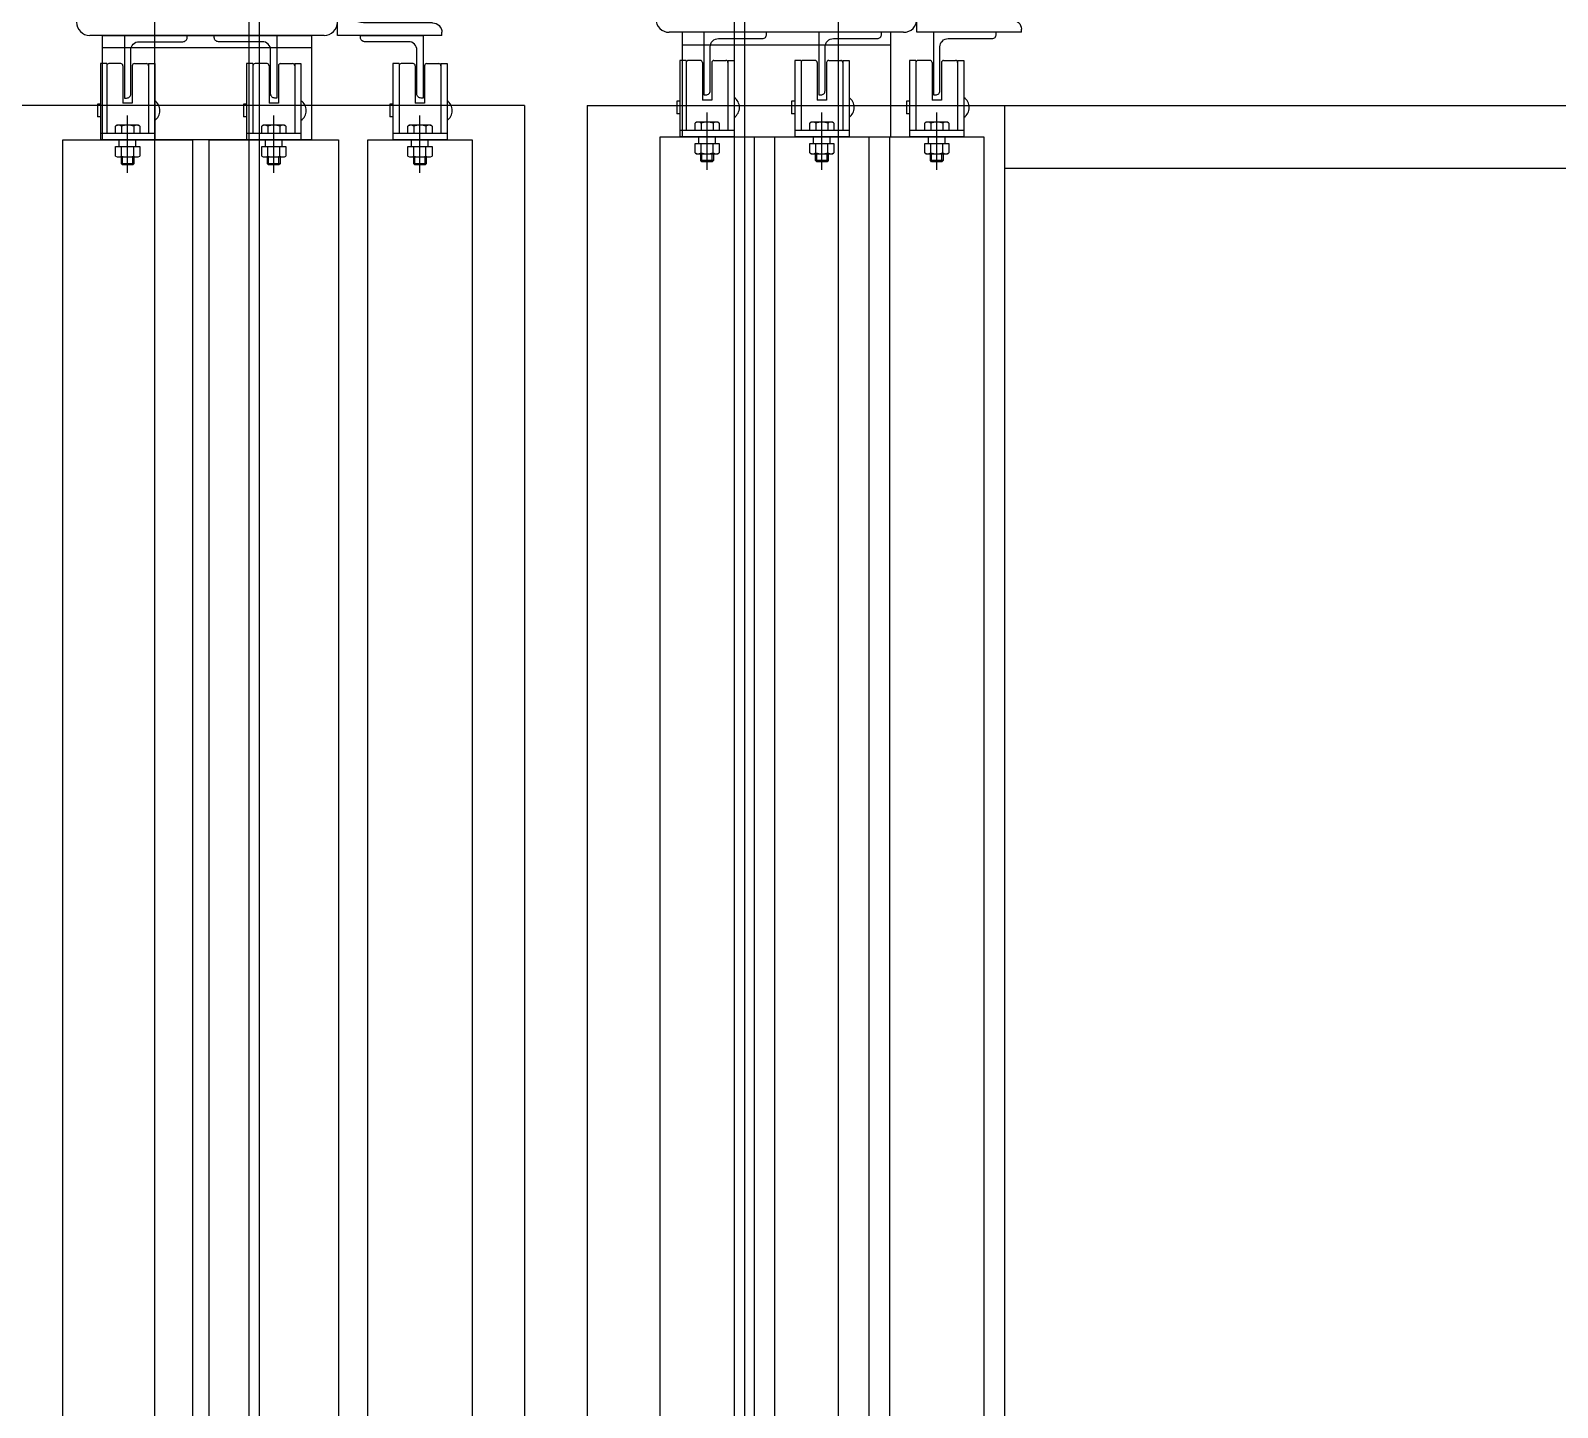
# Model space of a CAD drawing. Header units: millimetres. Extents: x -47382 to 204618, y -51045 to 127155.
# Drawn here: x 135784 to 136515, y 27278 to 27938 of the extents above; entities that cross this region are included whole.
import ezdxf

# ---------------------------------------------------------------- set-up
doc = ezdxf.new("R2010")
doc.units = ezdxf.units.MM
doc.header["$LTSCALE"] = 300
doc.header["$MEASUREMENT"] = 0
doc.layers.get('0').update_dxf_attribs({"linetype": 'CONTINUOUS'})
doc.layers.add('A-DETL-PEN8', color=8, linetype='CONTINUOUS')

# ---------------------------------------------------------------- blocks, each defined once
blk = doc.blocks.new('L50x6')
for p, q in [((0, 50), (1.5, 50)), ((0, 50), (0, 0)), ((6, 45.5), (6, 12.5)), ((0, 0), (50, 0)), ((12.5, 6), (45.5, 6)), ((50, 1.5), (50, 0))]:
    blk.add_line(p, q)
for centre, radius, start, end in [((1.5, 45.5), 4.5, 0, 90), ((12.5, 12.5), 6.5, 180, 270), ((45.5, 1.5), 4.5, 0, 90)]:
    blk.add_arc(centre, radius, start, end)
blk = doc.blocks.new('G$C69974227')
at = {"layer": 'A-DETL-PEN8'}
for p, q in [((913.27, 386.94, 51500), (913.27, 4028.94, 51500)), ((958.27, 4028.94, 51500), (958.27, 386.94, 51500)), ((963.27, 4028.94, 51500), (963.27, 386.94, 51500)), ((1190.77, 3685.44, 51500), (1190.77, 385.44, 51500)), ((1195.77, 3685.44, 51500), (1195.77, 385.44, 51500)), ((1240.77, 385.44, 51500), (1240.77, 3685.44, 51500)), ((888.27, 3513.94, 51500), (888.27, 3563.94, 51500)), ((888.27, 3563.94, 51500), (988.27, 3563.94, 51500)), ((988.27, 3563.94, 51500), (988.27, 3513.94, 51500)), ((1165.77, 3565.44, 51500), (1165.77, 3515.44, 51500)), ((1265.77, 3565.44, 51500), (1165.77, 3565.44, 51500)), ((1265.77, 3515.44, 51500), (1265.77, 3565.44, 51500)), ((988.27, 3557.94, 51500), (888.27, 3557.94, 51500)), ((1165.77, 3559.44, 51500), (1265.77, 3559.44, 51500)), ((890.27, 3550.44, 51500), (887.27, 3550.44, 51500)), ((887.27, 3550.44, 51500), (887.27, 3513.94, 51500)), ((890.27, 3550.44, 51500), (890.27, 3516.94, 51500)), ((897.02, 3550.44, 51500), (891.27, 3550.44, 51500)), ((898.02, 3549.44, 51500), (898.02, 3531.44, 51500)), ((902.52, 3549.44, 51500), (902.52, 3531.44, 51500)), ((903.52, 3550.44, 51500), (909.27, 3550.44, 51500)), ((910.27, 3550.44, 51500), (913.27, 3550.44, 51500)), ((910.27, 3550.44, 51500), (910.27, 3516.94, 51500)), ((913.27, 3550.44, 51500), (913.27, 3513.94, 51500)), ((957.27, 3550.44, 51500), (957.27, 3513.94, 51500)), ((960.27, 3550.44, 51500), (957.27, 3550.44, 51500)), ((960.27, 3550.44, 51500), (960.27, 3516.94, 51500)), ((967.02, 3550.44, 51500), (961.27, 3550.44, 51500)), ((968.02, 3549.44, 51500), (968.02, 3531.44, 51500)), ((972.52, 3549.44, 51500), (972.52, 3531.44, 51500)), ((973.52, 3550.44, 51500), (979.27, 3550.44, 51500)), ((980.27, 3550.44, 51500), (980.27, 3516.94, 51500)), ((980.27, 3550.44, 51500), (983.27, 3550.44, 51500)), ((983.27, 3550.44, 51500), (983.27, 3513.94, 51500)), ((1030.27, 3550.44, 51500), (1027.27, 3550.44, 51500)), ((1027.27, 3550.44, 51500), (1027.27, 3513.94, 51500)), ((1030.27, 3550.44, 51500), (1030.27, 3516.94, 51500)), ((1037.02, 3550.44, 51500), (1031.27, 3550.44, 51500)), ((1038.02, 3549.44, 51500), (1038.02, 3531.44, 51500)), ((1042.52, 3549.44, 51500), (1042.52, 3531.44, 51500)), ((1043.52, 3550.44, 51500), (1049.27, 3550.44, 51500)), ((1050.27, 3550.44, 51500), (1053.27, 3550.44, 51500)), ((1050.27, 3550.44, 51500), (1050.27, 3516.94, 51500)), ((1053.27, 3550.44, 51500), (1053.27, 3513.94, 51500)), ((1167.77, 3551.94, 51500), (1164.77, 3551.94, 51500)), ((1164.77, 3551.94, 51500), (1164.77, 3515.44, 51500)), ((1167.77, 3551.94, 51500), (1167.77, 3518.44, 51500)), ((1174.52, 3551.94, 51500), (1168.77, 3551.94, 51500)), ((1175.52, 3550.94, 51500), (1175.52, 3532.94, 51500)), ((1180.02, 3550.94, 51500), (1180.02, 3532.94, 51500)), ((1181.02, 3551.94, 51500), (1186.77, 3551.94, 51500)), ((1187.77, 3551.94, 51500), (1190.77, 3551.94, 51500)), ((1187.77, 3551.94, 51500), (1187.77, 3518.44, 51500)), ((1190.77, 3551.94, 51500), (1190.77, 3515.44, 51500)), ((1219.77, 3551.94, 51500), (1219.77, 3515.44, 51500)), ((1222.77, 3551.94, 51500), (1219.77, 3551.94, 51500)), ((1222.77, 3551.94, 51500), (1222.77, 3518.44, 51500)), ((1229.52, 3551.94, 51500), (1223.77, 3551.94, 51500)), ((1230.52, 3550.94, 51500), (1230.52, 3532.94, 51500)), ((1235.02, 3550.94, 51500), (1235.02, 3532.94, 51500)), ((1236.02, 3551.94, 51500), (1241.77, 3551.94, 51500)), ((1242.77, 3551.94, 51500), (1242.77, 3518.44, 51500)), ((1242.77, 3551.94, 51500), (1245.77, 3551.94, 51500)), ((1245.77, 3551.94, 51500), (1245.77, 3515.44, 51500)), ((1277.77, 3551.94, 51500), (1274.77, 3551.94, 51500)), ((1274.77, 3551.94, 51500), (1274.77, 3515.44, 51500)), ((1277.77, 3551.94, 51500), (1277.77, 3518.44, 51500)), ((1284.52, 3551.94, 51500), (1278.77, 3551.94, 51500)), ((1285.52, 3550.94, 51500), (1285.52, 3532.94, 51500)), ((1290.02, 3550.94, 51500), (1290.02, 3532.94, 51500)), ((1291.02, 3551.94, 51500), (1296.77, 3551.94, 51500)), ((1297.77, 3551.94, 51500), (1297.77, 3518.44, 51500)), ((1297.77, 3551.94, 51500), (1300.77, 3551.94, 51500)), ((1300.77, 3551.94, 51500), (1300.77, 3515.44, 51500)), ((1163.27, 3532.44, 51500), (1163.27, 3526.44, 51500)), ((1164.77, 3532.44, 51500), (1163.27, 3532.44, 51500)), ((1180.02, 3532.94, 51500), (1175.52, 3532.94, 51500)), ((1219.77, 3532.44, 51500), (1218.27, 3532.44, 51500)), ((1218.27, 3532.44, 51500), (1218.27, 3526.44, 51500)), ((1235.02, 3532.94, 51500), (1230.52, 3532.94, 51500)), ((1274.77, 3532.44, 51500), (1273.27, 3532.44, 51500)), ((1273.27, 3532.44, 51500), (1273.27, 3526.44, 51500)), ((1290.02, 3532.94, 51500), (1285.52, 3532.94, 51500)), ((1090.27, 3530.44, 51500), (844.27, 3530.44, 51500)), ((887.27, 3530.94, 51500), (885.77, 3530.94, 51500)), ((885.77, 3530.94, 51500), (885.77, 3524.94, 51500)), ((887.27, 3524.94, 51500), (885.77, 3524.94, 51500)), ((902.52, 3531.44, 51500), (898.02, 3531.44, 51500)), ((900.27, 3498.11, 51500), (900.27, 3525.58, 51500)), ((957.27, 3530.94, 51500), (955.77, 3530.94, 51500)), ((955.77, 3530.94, 51500), (955.77, 3524.94, 51500)), ((957.27, 3524.94, 51500), (955.77, 3524.94, 51500)), ((972.52, 3531.44, 51500), (968.02, 3531.44, 51500)), ((970.27, 3498.11, 51500), (970.27, 3525.58, 51500)), ((1027.27, 3530.94, 51500), (1025.77, 3530.94, 51500)), ((1025.77, 3530.94, 51500), (1025.77, 3524.94, 51500)), ((1027.27, 3524.94, 51500), (1025.77, 3524.94, 51500)), ((1042.52, 3531.44, 51500), (1038.02, 3531.44, 51500)), ((1040.27, 3498.11, 51500), (1040.27, 3525.58, 51500)), ((1090.27, 3530.44, 51500), (1090.27, 470.44, 51500)), ((1120.27, 3530.44, 51500), (1120.27, 470.44, 51500)), ((1120.27, 3530.44, 51500), (6349.27, 3530.44, 51500)), ((1164.77, 3526.44, 51500), (1163.27, 3526.44, 51500)), ((1177.77, 3499.61, 51500), (1177.77, 3527.08, 51500)), ((1219.77, 3526.44, 51500), (1218.27, 3526.44, 51500)), ((1232.77, 3499.61, 51500), (1232.77, 3527.08, 51500)), ((1274.77, 3526.44, 51500), (1273.27, 3526.44, 51500)), ((1287.77, 3499.61, 51500), (1287.77, 3527.08, 51500)), ((1320.27, 3530.44, 51500), (1320.27, 470.44, 51500)), ((895.27, 3520.94, 51500), (894.5, 3520.49, 51500)), ((895.27, 3520.94, 51500), (894.5, 3520.49, 51500)), ((894.5, 3516.94, 51500), (894.5, 3520.49, 51500)), ((894.5, 3516.94, 51500), (894.5, 3520.49, 51500)), ((905.27, 3520.94, 51500), (895.27, 3520.94, 51500)), ((905.27, 3520.94, 51500), (895.27, 3520.94, 51500)), ((897.38, 3520.49, 51500), (897.38, 3516.94, 51500)), ((897.38, 3520.49, 51500), (897.38, 3516.94, 51500)), ((900.27, 3503.9, 51500), (900.27, 3522.94, 51500)), ((900.27, 3503.9, 51500), (900.27, 3522.94, 51500)), ((903.16, 3520.49, 51500), (903.16, 3516.94, 51500)), ((903.16, 3520.49, 51500), (903.16, 3516.94, 51500)), ((906.04, 3520.49, 51500), (905.27, 3520.94, 51500)), ((906.04, 3520.49, 51500), (905.27, 3520.94, 51500)), ((906.04, 3520.49, 51500), (906.04, 3516.94, 51500)), ((906.04, 3520.49, 51500), (906.04, 3516.94, 51500)), ((965.27, 3520.94, 51500), (964.5, 3520.49, 51500)), ((965.27, 3520.94, 51500), (964.5, 3520.49, 51500)), ((964.5, 3516.94, 51500), (964.5, 3520.49, 51500)), ((964.5, 3516.94, 51500), (964.5, 3520.49, 51500)), ((975.27, 3520.94, 51500), (965.27, 3520.94, 51500)), ((975.27, 3520.94, 51500), (965.27, 3520.94, 51500)), ((967.38, 3520.49, 51500), (967.38, 3516.94, 51500)), ((967.38, 3520.49, 51500), (967.38, 3516.94, 51500)), ((970.27, 3503.9, 51500), (970.27, 3522.94, 51500)), ((970.27, 3503.9, 51500), (970.27, 3522.94, 51500)), ((973.16, 3520.49, 51500), (973.16, 3516.94, 51500)), ((973.16, 3520.49, 51500), (973.16, 3516.94, 51500)), ((976.04, 3520.49, 51500), (975.27, 3520.94, 51500)), ((976.04, 3520.49, 51500), (975.27, 3520.94, 51500)), ((976.04, 3520.49, 51500), (976.04, 3516.94, 51500)), ((976.04, 3520.49, 51500), (976.04, 3516.94, 51500)), ((1035.27, 3520.94, 51500), (1034.5, 3520.49, 51500)), ((1035.27, 3520.94, 51500), (1034.5, 3520.49, 51500)), ((1034.5, 3516.94, 51500), (1034.5, 3520.49, 51500)), ((1034.5, 3516.94, 51500), (1034.5, 3520.49, 51500)), ((1045.27, 3520.94, 51500), (1035.27, 3520.94, 51500)), ((1045.27, 3520.94, 51500), (1035.27, 3520.94, 51500)), ((1037.38, 3520.49, 51500), (1037.38, 3516.94, 51500)), ((1037.38, 3520.49, 51500), (1037.38, 3516.94, 51500)), ((1040.27, 3503.9, 51500), (1040.27, 3522.94, 51500)), ((1040.27, 3503.9, 51500), (1040.27, 3522.94, 51500)), ((1043.16, 3520.49, 51500), (1043.16, 3516.94, 51500)), ((1043.16, 3520.49, 51500), (1043.16, 3516.94, 51500)), ((1046.04, 3520.49, 51500), (1045.27, 3520.94, 51500)), ((1046.04, 3520.49, 51500), (1045.27, 3520.94, 51500)), ((1046.04, 3520.49, 51500), (1046.04, 3516.94, 51500)), ((1046.04, 3520.49, 51500), (1046.04, 3516.94, 51500)), ((1190.77, 3518.44, 51500), (1164.77, 3518.44, 51500)), ((1190.77, 3518.44, 51500), (1164.77, 3518.44, 51500)), ((1172.77, 3522.44, 51500), (1172, 3521.99, 51500)), ((1172.77, 3522.44, 51500), (1172, 3521.99, 51500)), ((1172, 3518.44, 51500), (1172, 3521.99, 51500)), ((1172, 3518.44, 51500), (1172, 3521.99, 51500)), ((1183.54, 3518.44, 51500), (1172, 3518.44, 51500)), ((1183.54, 3518.44, 51500), (1172, 3518.44, 51500)), ((1182.77, 3522.44, 51500), (1172.77, 3522.44, 51500)), ((1182.77, 3522.44, 51500), (1172.77, 3522.44, 51500)), ((1174.88, 3521.99, 51500), (1174.88, 3518.44, 51500)), ((1174.88, 3521.99, 51500), (1174.88, 3518.44, 51500)), ((1177.77, 3505.4, 51500), (1177.77, 3524.44, 51500)), ((1177.77, 3505.4, 51500), (1177.77, 3524.44, 51500)), ((1180.66, 3521.99, 51500), (1180.66, 3518.44, 51500)), ((1180.66, 3521.99, 51500), (1180.66, 3518.44, 51500)), ((1183.54, 3521.99, 51500), (1182.77, 3522.44, 51500)), ((1183.54, 3521.99, 51500), (1182.77, 3522.44, 51500)), ((1183.54, 3521.99, 51500), (1183.54, 3518.44, 51500)), ((1183.54, 3521.99, 51500), (1183.54, 3518.44, 51500)), ((1245.77, 3518.44, 51500), (1219.77, 3518.44, 51500)), ((1245.77, 3518.44, 51500), (1219.77, 3518.44, 51500)), ((1227.77, 3522.44, 51500), (1227, 3521.99, 51500)), ((1227.77, 3522.44, 51500), (1227, 3521.99, 51500)), ((1227, 3518.44, 51500), (1227, 3521.99, 51500)), ((1227, 3518.44, 51500), (1227, 3521.99, 51500)), ((1238.54, 3518.44, 51500), (1227, 3518.44, 51500)), ((1238.54, 3518.44, 51500), (1227, 3518.44, 51500)), ((1237.77, 3522.44, 51500), (1227.77, 3522.44, 51500)), ((1237.77, 3522.44, 51500), (1227.77, 3522.44, 51500)), ((1229.88, 3521.99, 51500), (1229.88, 3518.44, 51500)), ((1229.88, 3521.99, 51500), (1229.88, 3518.44, 51500)), ((1232.77, 3505.4, 51500), (1232.77, 3524.44, 51500)), ((1232.77, 3505.4, 51500), (1232.77, 3524.44, 51500)), ((1235.66, 3521.99, 51500), (1235.66, 3518.44, 51500)), ((1235.66, 3521.99, 51500), (1235.66, 3518.44, 51500)), ((1238.54, 3521.99, 51500), (1237.77, 3522.44, 51500)), ((1238.54, 3521.99, 51500), (1237.77, 3522.44, 51500)), ((1238.54, 3521.99, 51500), (1238.54, 3518.44, 51500)), ((1238.54, 3521.99, 51500), (1238.54, 3518.44, 51500)), ((1300.77, 3518.44, 51500), (1274.77, 3518.44, 51500)), ((1300.77, 3518.44, 51500), (1274.77, 3518.44, 51500)), ((1282.77, 3522.44, 51500), (1282, 3521.99, 51500)), ((1282.77, 3522.44, 51500), (1282, 3521.99, 51500)), ((1282, 3518.44, 51500), (1282, 3521.99, 51500)), ((1282, 3518.44, 51500), (1282, 3521.99, 51500)), ((1293.54, 3518.44, 51500), (1282, 3518.44, 51500)), ((1293.54, 3518.44, 51500), (1282, 3518.44, 51500)), ((1292.77, 3522.44, 51500), (1282.77, 3522.44, 51500)), ((1292.77, 3522.44, 51500), (1282.77, 3522.44, 51500)), ((1284.88, 3521.99, 51500), (1284.88, 3518.44, 51500)), ((1284.88, 3521.99, 51500), (1284.88, 3518.44, 51500)), ((1287.77, 3505.4, 51500), (1287.77, 3524.44, 51500)), ((1287.77, 3505.4, 51500), (1287.77, 3524.44, 51500)), ((1290.66, 3521.99, 51500), (1290.66, 3518.44, 51500)), ((1290.66, 3521.99, 51500), (1290.66, 3518.44, 51500)), ((1293.54, 3521.99, 51500), (1292.77, 3522.44, 51500)), ((1293.54, 3521.99, 51500), (1292.77, 3522.44, 51500)), ((1293.54, 3521.99, 51500), (1293.54, 3518.44, 51500)), ((1293.54, 3521.99, 51500), (1293.54, 3518.44, 51500)), ((869.27, 3513.94, 51500), (931.27, 3513.94, 51500)), ((869.27, 486.94, 51500), (869.27, 3513.94, 51500)), ((913.27, 3516.94, 51500), (887.27, 3516.94, 51500)), ((913.27, 3516.94, 51500), (887.27, 3516.94, 51500)), ((913.27, 3513.94, 51500), (887.27, 3513.94, 51500)), ((913.27, 3513.94, 51500), (887.27, 3513.94, 51500)), ((988.27, 3513.94, 51500), (888.27, 3513.94, 51500)), ((906.04, 3516.94, 51500), (894.5, 3516.94, 51500)), ((906.04, 3516.94, 51500), (894.5, 3516.94, 51500)), ((894.5, 3506.18, 51500), (894.5, 3510.74, 51500)), ((894.5, 3510.74, 51500), (906.04, 3510.74, 51500)), ((896.27, 3510.74, 51500), (896.27, 3513.94, 51500)), ((897.38, 3506.18, 51500), (897.38, 3510.74, 51500)), ((903.16, 3506.18, 51500), (903.16, 3510.74, 51500)), ((904.27, 3510.74, 51500), (904.27, 3513.94, 51500)), ((906.04, 3510.74, 51500), (906.04, 3506.18, 51500)), ((931.27, 3513.94, 51500), (931.27, 486.94, 51500)), ((939.27, 486.94, 51500), (939.27, 3513.94, 51500)), ((939.27, 3513.94, 51500), (1001.27, 3513.94, 51500)), ((983.27, 3516.94, 51500), (957.27, 3516.94, 51500)), ((983.27, 3516.94, 51500), (957.27, 3516.94, 51500)), ((983.27, 3513.94, 51500), (957.27, 3513.94, 51500)), ((983.27, 3513.94, 51500), (957.27, 3513.94, 51500)), ((976.04, 3516.94, 51500), (964.5, 3516.94, 51500)), ((976.04, 3516.94, 51500), (964.5, 3516.94, 51500)), ((964.5, 3510.74, 51500), (976.04, 3510.74, 51500)), ((964.5, 3506.18, 51500), (964.5, 3510.74, 51500)), ((966.27, 3510.74, 51500), (966.27, 3513.94, 51500)), ((967.38, 3506.18, 51500), (967.38, 3510.74, 51500)), ((973.16, 3506.18, 51500), (973.16, 3510.74, 51500)), ((974.27, 3510.74, 51500), (974.27, 3513.94, 51500)), ((976.04, 3510.74, 51500), (976.04, 3506.18, 51500)), ((1001.27, 3513.94, 51500), (1001.27, 486.94, 51500)), ((1015.27, 3513.94, 51500), (1065.27, 3513.94, 51500)), ((1015.27, 486.94, 51500), (1015.27, 3513.94, 51500)), ((1053.27, 3516.94, 51500), (1027.27, 3516.94, 51500)), ((1053.27, 3516.94, 51500), (1027.27, 3516.94, 51500)), ((1053.27, 3513.94, 51500), (1027.27, 3513.94, 51500)), ((1053.27, 3513.94, 51500), (1027.27, 3513.94, 51500)), ((1046.04, 3516.94, 51500), (1034.5, 3516.94, 51500)), ((1046.04, 3516.94, 51500), (1034.5, 3516.94, 51500)), ((1034.5, 3510.74, 51500), (1046.04, 3510.74, 51500)), ((1034.5, 3506.18, 51500), (1034.5, 3510.74, 51500)), ((1036.27, 3510.74, 51500), (1036.27, 3513.94, 51500)), ((1037.38, 3506.18, 51500), (1037.38, 3510.74, 51500)), ((1043.16, 3506.18, 51500), (1043.16, 3510.74, 51500)), ((1044.27, 3510.74, 51500), (1044.27, 3513.94, 51500)), ((1046.04, 3510.74, 51500), (1046.04, 3506.18, 51500)), ((1065.27, 3513.94, 51500), (1065.27, 486.94, 51500)), ((1155.27, 485.44, 51500), (1155.27, 3515.44, 51500)), ((1155.27, 3515.44, 51500), (1200.27, 3515.44, 51500)), ((1190.77, 3515.44, 51500), (1164.77, 3515.44, 51500)), ((1190.77, 3515.44, 51500), (1164.77, 3515.44, 51500)), ((1165.77, 3515.44, 51500), (1265.77, 3515.44, 51500)), ((1172, 3507.68, 51500), (1172, 3512.24, 51500)), ((1172, 3512.24, 51500), (1183.54, 3512.24, 51500)), ((1173.77, 3512.24, 51500), (1173.77, 3515.44, 51500)), ((1174.88, 3507.68, 51500), (1174.88, 3512.24, 51500)), ((1180.66, 3507.68, 51500), (1180.66, 3512.24, 51500)), ((1181.77, 3512.24, 51500), (1181.77, 3515.44, 51500)), ((1183.54, 3512.24, 51500), (1183.54, 3507.68, 51500)), ((1200.27, 3515.44, 51500), (1200.27, 485.44, 51500)), ((1210.27, 3515.44, 51500), (1255.27, 3515.44, 51500)), ((1210.27, 485.44, 51500), (1210.27, 3515.44, 51500)), ((1245.77, 3515.44, 51500), (1219.77, 3515.44, 51500)), ((1245.77, 3515.44, 51500), (1219.77, 3515.44, 51500)), ((1227, 3507.68, 51500), (1227, 3512.24, 51500)), ((1227, 3512.24, 51500), (1238.54, 3512.24, 51500)), ((1228.77, 3512.24, 51500), (1228.77, 3515.44, 51500)), ((1229.88, 3507.68, 51500), (1229.88, 3512.24, 51500)), ((1235.66, 3507.68, 51500), (1235.66, 3512.24, 51500)), ((1236.77, 3512.24, 51500), (1236.77, 3515.44, 51500)), ((1238.54, 3512.24, 51500), (1238.54, 3507.68, 51500)), ((1255.27, 3515.44, 51500), (1255.27, 485.44, 51500)), ((1265.27, 3515.44, 51500), (1310.27, 3515.44, 51500)), ((1265.27, 485.44, 51500), (1265.27, 3515.44, 51500)), ((1300.77, 3515.44, 51500), (1274.77, 3515.44, 51500)), ((1300.77, 3515.44, 51500), (1274.77, 3515.44, 51500)), ((1282, 3512.24, 51500), (1293.54, 3512.24, 51500)), ((1282, 3507.68, 51500), (1282, 3512.24, 51500)), ((1283.77, 3512.24, 51500), (1283.77, 3515.44, 51500)), ((1284.88, 3507.68, 51500), (1284.88, 3512.24, 51500)), ((1290.66, 3507.68, 51500), (1290.66, 3512.24, 51500)), ((1291.77, 3512.24, 51500), (1291.77, 3515.44, 51500)), ((1293.54, 3512.24, 51500), (1293.54, 3507.68, 51500)), ((1310.27, 3515.44, 51500), (1310.27, 485.44, 51500)), ((894.5, 3506.18, 51500), (895.27, 3505.74, 51500)), ((895.27, 3505.74, 51500), (905.27, 3505.74, 51500)), ((897.27, 3502.48, 51500), (897.27, 3505.74, 51500)), ((897.81, 3501.94, 51500), (897.81, 3505.74, 51500)), ((902.73, 3501.94, 51500), (902.73, 3505.74, 51500)), ((903.27, 3505.74, 51500), (903.27, 3502.48, 51500)), ((905.27, 3505.74, 51500), (906.04, 3506.18, 51500)), ((964.5, 3506.18, 51500), (965.27, 3505.74, 51500)), ((965.27, 3505.74, 51500), (975.27, 3505.74, 51500)), ((967.27, 3502.48, 51500), (967.27, 3505.74, 51500)), ((967.81, 3501.94, 51500), (967.81, 3505.74, 51500)), ((972.73, 3501.94, 51500), (972.73, 3505.74, 51500)), ((973.27, 3505.74, 51500), (973.27, 3502.48, 51500)), ((975.27, 3505.74, 51500), (976.04, 3506.18, 51500)), ((1034.5, 3506.18, 51500), (1035.27, 3505.74, 51500)), ((1035.27, 3505.74, 51500), (1045.27, 3505.74, 51500)), ((1037.27, 3502.48, 51500), (1037.27, 3505.74, 51500)), ((1037.81, 3501.94, 51500), (1037.81, 3505.74, 51500)), ((1042.73, 3501.94, 51500), (1042.73, 3505.74, 51500)), ((1043.27, 3505.74, 51500), (1043.27, 3502.48, 51500)), ((1045.27, 3505.74, 51500), (1046.04, 3506.18, 51500)), ((1172, 3507.68, 51500), (1172.77, 3507.24, 51500)), ((1172.77, 3507.24, 51500), (1182.77, 3507.24, 51500)), ((1174.77, 3503.98, 51500), (1174.77, 3507.24, 51500)), ((1175.31, 3503.44, 51500), (1174.77, 3503.98, 51500)), ((1180.77, 3503.98, 51500), (1174.77, 3503.98, 51500)), ((1175.31, 3503.44, 51500), (1175.31, 3507.24, 51500)), ((1180.23, 3503.44, 51500), (1175.31, 3503.44, 51500)), ((1180.23, 3503.44, 51500), (1180.23, 3507.24, 51500)), ((1180.77, 3503.98, 51500), (1180.23, 3503.44, 51500)), ((1180.77, 3507.24, 51500), (1180.77, 3503.98, 51500)), ((1182.77, 3507.24, 51500), (1183.54, 3507.68, 51500)), ((1227, 3507.68, 51500), (1227.77, 3507.24, 51500)), ((1227.77, 3507.24, 51500), (1237.77, 3507.24, 51500)), ((1229.77, 3503.98, 51500), (1229.77, 3507.24, 51500)), ((1230.31, 3503.44, 51500), (1229.77, 3503.98, 51500)), ((1235.77, 3503.98, 51500), (1229.77, 3503.98, 51500)), ((1230.31, 3503.44, 51500), (1230.31, 3507.24, 51500)), ((1235.23, 3503.44, 51500), (1230.31, 3503.44, 51500)), ((1235.23, 3503.44, 51500), (1235.23, 3507.24, 51500)), ((1235.77, 3503.98, 51500), (1235.23, 3503.44, 51500)), ((1235.77, 3507.24, 51500), (1235.77, 3503.98, 51500)), ((1237.77, 3507.24, 51500), (1238.54, 3507.68, 51500)), ((1282, 3507.68, 51500), (1282.77, 3507.24, 51500)), ((1282.77, 3507.24, 51500), (1292.77, 3507.24, 51500)), ((1284.77, 3503.98, 51500), (1284.77, 3507.24, 51500)), ((1285.31, 3503.44, 51500), (1284.77, 3503.98, 51500)), ((1290.77, 3503.98, 51500), (1284.77, 3503.98, 51500)), ((1285.31, 3503.44, 51500), (1285.31, 3507.24, 51500)), ((1290.23, 3503.44, 51500), (1285.31, 3503.44, 51500)), ((1290.23, 3503.44, 51500), (1290.23, 3507.24, 51500)), ((1290.77, 3503.98, 51500), (1290.23, 3503.44, 51500)), ((1290.77, 3507.24, 51500), (1290.77, 3503.98, 51500)), ((1292.77, 3507.24, 51500), (1293.54, 3507.68, 51500)), ((897.81, 3501.94, 51500), (897.27, 3502.48, 51500)), ((903.27, 3502.48, 51500), (897.27, 3502.48, 51500)), ((902.73, 3501.94, 51500), (897.81, 3501.94, 51500)), ((903.27, 3502.48, 51500), (902.73, 3501.94, 51500)), ((967.81, 3501.94, 51500), (967.27, 3502.48, 51500)), ((973.27, 3502.48, 51500), (967.27, 3502.48, 51500)), ((972.73, 3501.94, 51500), (967.81, 3501.94, 51500)), ((973.27, 3502.48, 51500), (972.73, 3501.94, 51500)), ((1037.81, 3501.94, 51500), (1037.27, 3502.48, 51500)), ((1043.27, 3502.48, 51500), (1037.27, 3502.48, 51500)), ((1042.73, 3501.94, 51500), (1037.81, 3501.94, 51500)), ((1043.27, 3502.48, 51500), (1042.73, 3501.94, 51500)), ((1320.27, 3500.44, 51500), (6320.27, 3500.44, 51500))]:
    blk.add_line(p, q, dxfattribs=at)
at = {"layer": 'A-DETL-PEN8', "elevation": 51500}
for points in [[(994.37, 3563.94), (882.17, 3563.94)], [(1271.87, 3565.44), (1159.67, 3565.44)]]:
    blk.add_lwpolyline(points, dxfattribs=at)
for points in [[(901.77, 3556.94, -0.414214), (905.77, 3560.94), (926.77, 3560.94, 0.414214), (928.77, 3562.94), (928.77, 3563.94), (898.77, 3563.94), (898.77, 3533.94), (899.77, 3533.94, 0.414214), (901.77, 3535.94)], [(968.77, 3556.94, 0.414214), (964.77, 3560.94), (943.77, 3560.94, -0.414214), (941.77, 3562.94), (941.77, 3563.94), (971.77, 3563.94), (971.77, 3533.94), (970.77, 3533.94, -0.414214), (968.77, 3535.94)], [(1038.77, 3556.94, 0.414214), (1034.77, 3560.94), (1013.77, 3560.94, -0.414214), (1011.77, 3562.94), (1011.77, 3563.94), (1041.77, 3563.94), (1041.77, 3533.94), (1040.77, 3533.94, -0.414214), (1038.77, 3535.94)], [(1179.27, 3558.44, -0.414214), (1183.27, 3562.44), (1204.27, 3562.44, 0.414214), (1206.27, 3564.44), (1206.27, 3565.44), (1176.27, 3565.44), (1176.27, 3535.44), (1177.27, 3535.44, 0.414214), (1179.27, 3537.44)], [(1234.27, 3558.44, -0.414214), (1238.27, 3562.44), (1259.27, 3562.44, 0.414214), (1261.27, 3564.44), (1261.27, 3565.44), (1231.27, 3565.44), (1231.27, 3535.44), (1232.27, 3535.44, 0.414214), (1234.27, 3537.44)], [(1289.27, 3558.44, -0.414214), (1293.27, 3562.44), (1314.27, 3562.44, 0.414214), (1316.27, 3564.44), (1316.27, 3565.44), (1286.27, 3565.44), (1286.27, 3535.44), (1287.27, 3535.44, 0.414214), (1289.27, 3537.44)]]:
    blk.add_lwpolyline(points, format="xyb", close=True, dxfattribs=at)
at = {"layer": 'A-DETL-PEN8'}
for centre, radius, start, end in [((882.17, 3570.34, 51500), 6.4, 180, 270), ((994.37, 3570.34, 51500), 6.4, 270, 0), ((1159.67, 3571.84, 51500), 6.4, 180, 270), ((1271.87, 3571.84, 51500), 6.4, 270, 0), ((891.27, 3549.44, 51500), 1, 90, 180), ((897.02, 3549.44, 51500), 1, 0, 90), ((903.52, 3549.44, 51500), 1, 90, 180), ((909.27, 3549.44, 51500), 1, 0, 90), ((961.27, 3549.44, 51500), 1, 90, 180), ((967.02, 3549.44, 51500), 1, 0, 90), ((973.52, 3549.44, 51500), 1, 90, 180), ((979.27, 3549.44, 51500), 1, 0, 90), ((1031.27, 3549.44, 51500), 1, 90, 180), ((1037.02, 3549.44, 51500), 1, 0, 90), ((1043.52, 3549.44, 51500), 1, 90, 180), ((1049.27, 3549.44, 51500), 1, 0, 90), ((1168.77, 3550.94, 51500), 1, 90, 180), ((1174.52, 3550.94, 51500), 1, 0, 90), ((1181.02, 3550.94, 51500), 1, 90, 180), ((1186.77, 3550.94, 51500), 1, 0, 90), ((1223.77, 3550.94, 51500), 1, 90, 180), ((1229.52, 3550.94, 51500), 1, 0, 90), ((1236.02, 3550.94, 51500), 1, 90, 180), ((1241.77, 3550.94, 51500), 1, 0, 90), ((1278.77, 3550.94, 51500), 1, 90, 180), ((1284.52, 3550.94, 51500), 1, 0, 90), ((1291.02, 3550.94, 51500), 1, 90, 180), ((1296.77, 3550.94, 51500), 1, 0, 90), ((910.01, 3527.94, 51500), 5.76, 304.48292, 55.51708), ((980.01, 3527.94, 51500), 5.76, 304.48292, 55.51708), ((1050.01, 3527.94, 51500), 5.76, 304.48292, 55.51708), ((1187.51, 3529.44, 51500), 5.76, 304.48292, 55.51708), ((1242.51, 3529.44, 51500), 5.76, 304.48292, 55.51708), ((1297.51, 3529.44, 51500), 5.76, 304.48292, 55.51708), ((895.94, 3518.38, 51500), 2.55, 55.59101, 124.40899), ((895.94, 3518.38, 51500), 2.55, 55.59101, 124.40899), ((900.27, 3510.92, 51500), 10, 73.21986, 106.78014), ((900.27, 3510.92, 51500), 10, 73.21986, 106.78014), ((904.6, 3518.38, 51500), 2.55, 55.59101, 124.40899), ((904.6, 3518.38, 51500), 2.55, 55.59101, 124.40899), ((965.94, 3518.38, 51500), 2.55, 55.59101, 124.40899), ((965.94, 3518.38, 51500), 2.55, 55.59101, 124.40899), ((970.27, 3510.92, 51500), 10, 73.21986, 106.78014), ((970.27, 3510.92, 51500), 10, 73.21986, 106.78014), ((974.6, 3518.38, 51500), 2.55, 55.59101, 124.40899), ((974.6, 3518.38, 51500), 2.55, 55.59101, 124.40899), ((1035.94, 3518.38, 51500), 2.55, 55.59101, 124.40899), ((1035.94, 3518.38, 51500), 2.55, 55.59101, 124.40899), ((1040.27, 3510.92, 51500), 10, 73.21986, 106.78014), ((1040.27, 3510.92, 51500), 10, 73.21986, 106.78014), ((1044.6, 3518.38, 51500), 2.55, 55.59101, 124.40899), ((1044.6, 3518.38, 51500), 2.55, 55.59101, 124.40899), ((1173.44, 3519.88, 51500), 2.55, 55.59101, 124.40899), ((1173.44, 3519.88, 51500), 2.55, 55.59101, 124.40899), ((1177.77, 3512.42, 51500), 10, 73.21986, 106.78014), ((1177.77, 3512.42, 51500), 10, 73.21986, 106.78014), ((1182.1, 3519.88, 51500), 2.55, 55.59101, 124.40899), ((1182.1, 3519.88, 51500), 2.55, 55.59101, 124.40899), ((1228.44, 3519.88, 51500), 2.55, 55.59101, 124.40899), ((1228.44, 3519.88, 51500), 2.55, 55.59101, 124.40899), ((1232.77, 3512.42, 51500), 10, 73.21986, 106.78014), ((1232.77, 3512.42, 51500), 10, 73.21986, 106.78014), ((1237.1, 3519.88, 51500), 2.55, 55.59101, 124.40899), ((1237.1, 3519.88, 51500), 2.55, 55.59101, 124.40899), ((1283.44, 3519.88, 51500), 2.55, 55.59101, 124.40899), ((1283.44, 3519.88, 51500), 2.55, 55.59101, 124.40899), ((1287.77, 3512.42, 51500), 10, 73.21986, 106.78014), ((1287.77, 3512.42, 51500), 10, 73.21986, 106.78014), ((1292.1, 3519.88, 51500), 2.55, 55.59101, 124.40899), ((1292.1, 3519.88, 51500), 2.55, 55.59101, 124.40899), ((895.94, 3508.29, 51500), 2.55, 235.59101, 304.40899), ((900.34, 3515.74, 51500), 10, 252.8014, 269.59981), ((900.2, 3515.74, 51500), 10, 270.40019, 287.1986), ((904.6, 3508.29, 51500), 2.55, 235.59101, 304.40899), ((965.94, 3508.29, 51500), 2.55, 235.59101, 304.40899), ((970.34, 3515.74, 51500), 10, 252.8014, 269.59981), ((970.2, 3515.74, 51500), 10, 270.40019, 287.1986), ((974.6, 3508.29, 51500), 2.55, 235.59101, 304.40899), ((1035.94, 3508.29, 51500), 2.55, 235.59101, 304.40899), ((1040.34, 3515.74, 51500), 10, 252.8014, 269.59981), ((1040.2, 3515.74, 51500), 10, 270.40019, 287.1986), ((1044.6, 3508.29, 51500), 2.55, 235.59101, 304.40899), ((1173.44, 3509.79, 51500), 2.55, 235.59101, 304.40899), ((1177.84, 3517.24, 51500), 10, 252.8014, 269.59981), ((1177.7, 3517.24, 51500), 10, 270.40019, 287.1986), ((1182.1, 3509.79, 51500), 2.55, 235.59101, 304.40899), ((1228.44, 3509.79, 51500), 2.55, 235.59101, 304.40899), ((1232.84, 3517.24, 51500), 10, 252.8014, 269.59981), ((1232.7, 3517.24, 51500), 10, 270.40019, 287.1986), ((1237.1, 3509.79, 51500), 2.55, 235.59101, 304.40899), ((1283.44, 3509.79, 51500), 2.55, 235.59101, 304.40899), ((1287.84, 3517.24, 51500), 10, 252.8014, 269.59981), ((1287.7, 3517.24, 51500), 10, 270.40019, 287.1986), ((1292.1, 3509.79, 51500), 2.55, 235.59101, 304.40899)]:
    blk.add_arc(centre, radius, start, end, dxfattribs=at)
at = {"layer": 'A-DETL-PEN8', "xscale": -1}
for p, rotation in [((1000.77, 3563.94, 51500), 270), ((1278.27, 3565.44, 51500), 269.9999999999998)]:
    blk.add_blockref('L50x6', p, dxfattribs=dict(at, rotation=rotation))

msp = doc.modelspace()

# ---------------------------------------------------------------- block references
msp.add_blockref('G$C69974227', (134930.17, 24371.45, -103000))

doc.saveas('drawing.dxf')
